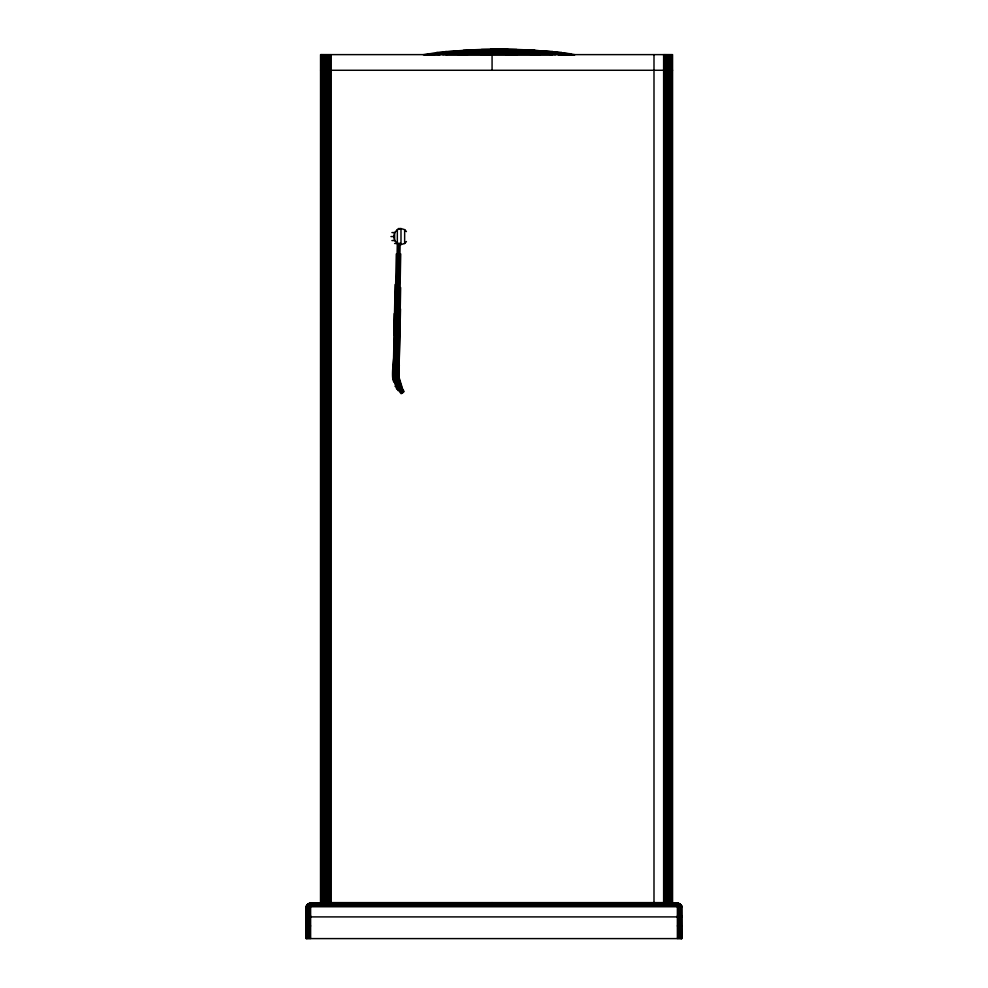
<?xml version="1.0" encoding="UTF-8"?>
<svg xmlns="http://www.w3.org/2000/svg" width="988" height="988" viewBox="0 0 988 988"><rect width="100%" height="100%" fill="white"/><g stroke="black" fill="none" stroke-linecap="round" stroke-linejoin="round"><path stroke-width="1.48" d="M399.51 380.022C384.48 395.435 399.177 337.587 393.706 341.058M393.829 334.944L394.249 313.542M395.126 284.507L393.125 378.453L396.731 389.173M396.299 253.928L393.706 378.515L398.003 390.544L401.202 389.025L402.301 387.173M397.312 243.233L394.891 365.511C393.693 375.267 394.311 386.024 401.19 393.706L404.08 391.421C397.645 384.394 397.448 374.427 398.522 365.511L400.733 253.928M398.238 243.233L395.818 365.511C394.644 375.131 395.2 385.765 402.017 393.348M399.226 243.233L396.806 365.511C395.645 374.934 396.114 385.382 402.82 392.804C397.942 384.505 396.151 375.02 397.732 365.511L400.152 243.233M400.646 287.557L399.103 365.511C397.929 374.007 398.485 382.899 403.437 390.198M401.746 386.073L398.856 376.712L400.523 308.96M392.94 369.759L399.14 369.154M674.829 903.279L678.744 903.378L681.671 905.625L681.893 938.6L306.107 938.6L306.107 906.749C308.342 899.401 319.396 905.218 324.496 903.427L324.447 54.624M406.426 241.541L404.648 243.493L400.992 244.567L397.337 243.493L394.657 240.566L393.681 236.564L394.657 232.563L397.337 229.636L400.992 228.574L404.648 229.636L406.426 231.587M400.646 383.875L397.658 386.394L395.052 386.394M423.284 54.711C473.338 47.325 524.9 47.325 574.954 54.711M424.445 54.958L459.926 50.993L508.079 49.449L490.159 49.449L517.033 49.622L481.205 49.622L525.986 49.906L463.31 50.314L539.781 54.883M431.571 54.809C465.805 50.437 500.447 49.042 534.928 50.314L458.457 54.883M424.383 54.772C474.005 51.438 524.233 51.438 573.855 54.772M442.822 54.76C479.353 51.166 516.131 48.622 552.798 51.586L506.078 54.809M428.854 54.896C475.611 52.722 522.627 52.722 569.384 54.896M658.169 903.551L661.034 903.279M558.245 54.797L570.57 53.784C529.049 49.042 487.133 50.536 445.44 51.586L492.16 54.809M531.495 54.834L561.703 52.525C520.034 50.586 478.204 50.586 436.535 52.525L466.744 54.834M480.86 54.822L543.869 50.857L454.369 50.857L517.379 54.822M664.986 903.575L669.209 903.279L664.677 903.526M671.889 903.477C675.014 903.328 681.177 902.044 681.671 906.749L681.671 938.6M672.976 903.551L678.484 903.378L681.016 905.625M673.063 903.514L678.176 903.378L680.843 905.625L681.028 938.6M671.47 903.551L677.373 903.279L678.497 904.613L678.768 938.6M445.921 54.822L552.317 54.822M320.705 54.624L320.631 903.452L320.581 54.624L672.569 54.624L672.569 903.452M320.594 70.272L672.569 70.272M398.25 228.574L400.992 228.574L400.992 244.567M391.915 232.563L394.657 232.563L394.657 240.566L391.915 240.566M390.939 236.564L393.681 236.564M394.595 243.493L397.337 243.493L397.337 229.636M393.224 365.511L399.399 365.511M320.594 902.612L672.569 902.612M309.256 903.378L678.744 903.378M307.997 903.835L680.003 903.835M306.984 904.613L681.016 904.613M306.329 905.625L681.671 905.625M306.107 906.749L681.893 906.749M306.107 915.802L310.627 915.802M677.373 915.802L681.893 915.802M306.107 916.901L681.893 916.901M306.107 925.941L310.627 925.941M677.373 925.941L681.893 925.941M339.526 903.427L327.374 903.279L337.982 903.415M322.903 54.624L322.903 903.452C318.272 904.909 308.083 899.796 306.329 906.749L306.329 938.6M357.298 903.44L345.121 903.279L354.297 903.415M322.965 903.44C318.531 904.946 308.281 899.685 306.972 906.749L306.972 938.6M374.983 903.464L362.868 903.279L372.081 903.44M319.877 903.44L309.824 903.378L308.108 905.625L307.972 938.6M392.854 903.514L380.615 903.279L389.778 903.477M321.31 903.489L310.627 903.279L309.503 904.613L309.232 938.6M409.131 903.526L398.362 903.279L407.34 903.526M321.063 903.538L310.627 903.279L310.627 938.6M425.087 903.538L416.109 903.279L422.086 903.501M318.309 903.526L310.627 903.279L321.224 903.44L321.273 54.624M441.377 903.551L433.868 903.279L438.4 903.526M316.74 903.538L310.627 903.279L314.839 903.575M457.518 903.551L451.615 903.279L454.69 903.551M314.95 903.514L310.627 903.279L315.036 903.526M469.362 903.279L473.795 903.551M671.667 903.279L673.001 903.378M439.993 54.797L427.668 53.784C476.204 51.549 525.468 49.375 573.793 54.958M555.417 54.76L510.043 51.228L472.252 49.906L519.824 50.746L566.667 54.809M678.176 903.378L680.028 906.749L680.028 938.6M401.202 389.025L403.536 392.137L401.795 388.395M398.843 376.453L395.41 378.281L392.792 378.021M398.954 372.797L392.792 373.847M681.238 906.749L681.238 938.6M677.373 903.279L677.373 938.6M672.075 54.624L672.075 903.452M671.593 54.624L671.593 903.452M671.111 54.624L671.111 903.452M670.642 54.624L670.642 903.452M670.185 54.624L670.185 903.452M669.74 54.624L669.74 903.452M669.296 54.624L669.296 903.452M668.876 54.624L668.876 903.452M668.456 54.624L668.456 903.452M668.049 54.624L668.049 903.452M667.666 54.624L667.666 903.452M667.283 54.624L667.283 903.452M666.925 54.624L666.925 903.452M666.579 54.624L666.579 903.452M666.258 54.624L666.258 903.452M665.949 54.624L665.949 903.452M665.653 54.624L665.653 903.452M665.381 54.624L665.381 903.452M665.122 54.624L665.122 903.452M664.887 54.624L664.887 903.452M664.665 54.624L664.665 903.452M664.467 54.624L664.467 903.452M664.294 54.624L664.294 903.452M663.998 54.624L664.134 903.452M663.874 54.624L663.788 903.452M663.627 54.624L663.627 903.452M653.994 54.624L653.994 903.452M492.073 54.624L492.073 70.272M492.073 902.612L492.073 903.452M404.648 229.636L404.648 243.493M331.017 54.624L331.017 903.452M330.474 54.624L330.474 903.452M329.93 54.624L329.93 903.452M329.387 54.624L329.387 903.452M328.843 54.624L328.843 903.452M328.312 54.624L328.312 903.452M327.794 54.624L327.794 903.452M327.275 54.624L327.275 903.452M326.769 54.624L326.769 903.452M326.275 54.624L326.275 903.452M325.793 54.624L325.793 903.452M325.336 54.624L325.336 903.452M324.879 54.624L324.879 903.452M324.027 54.624L324.027 903.452M323.632 54.624L323.632 903.452M323.261 54.624L323.261 903.452M322.57 54.624L322.57 903.452M322.261 54.624L322.261 903.452M321.977 54.624L321.977 903.452M321.718 54.624L321.718 903.452M321.483 54.624L321.483 903.452M321.088 54.624L321.088 903.452M320.939 54.624L320.939 903.452"/></g></svg>
